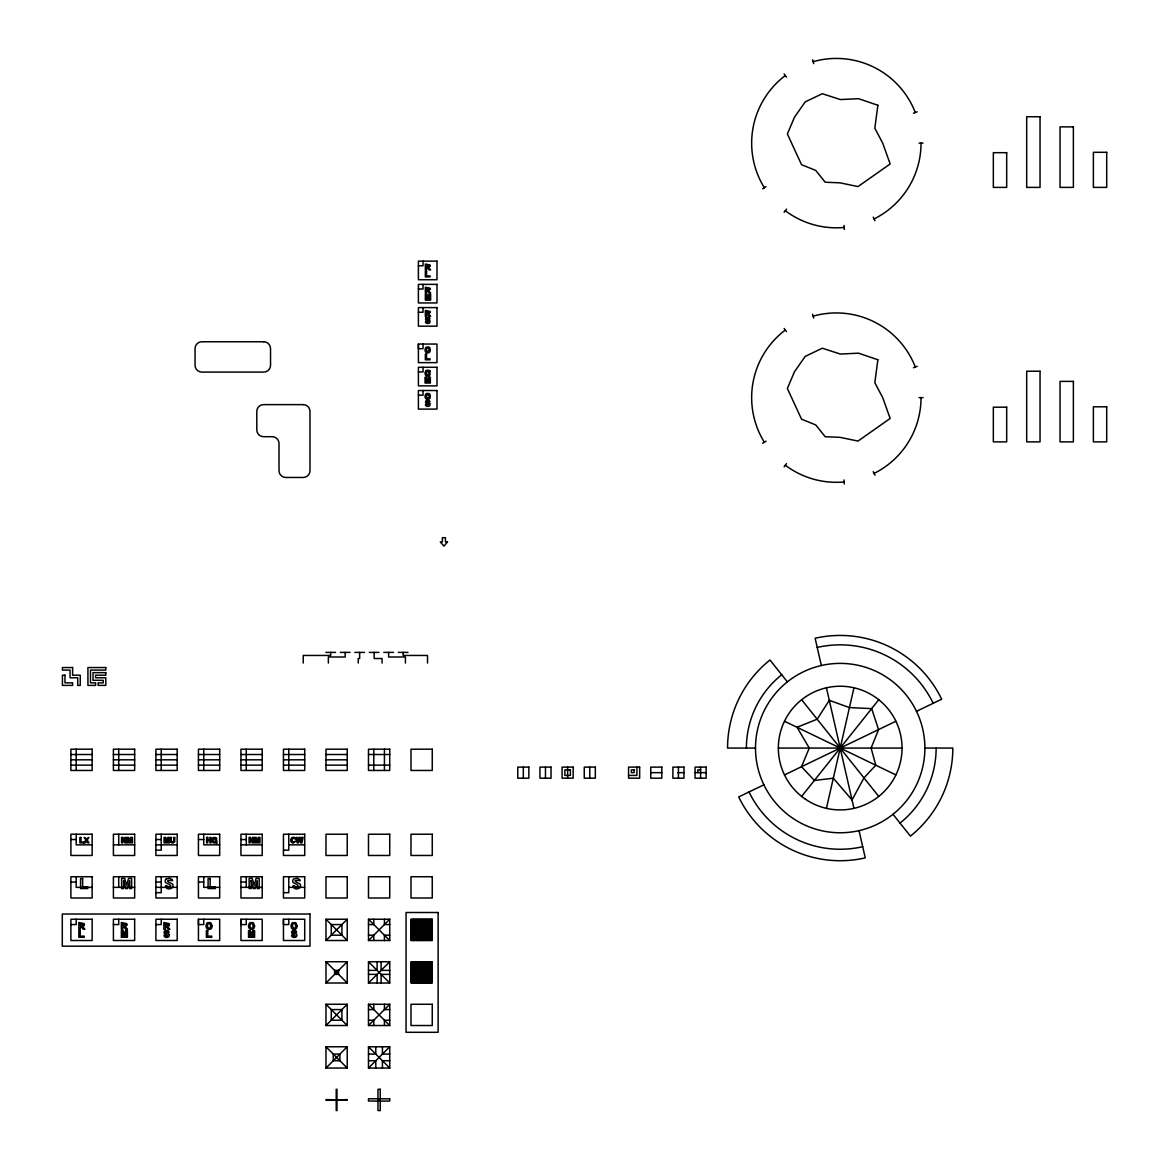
<?xml version="1.0" encoding="UTF-8"?>
<svg xmlns="http://www.w3.org/2000/svg" width="1169" height="1169" viewBox="0 0 1169 1169"><rect width="100%" height="100%" fill="white"/><g stroke="black" fill="none" stroke-linecap="round" stroke-linejoin="round"><path stroke-width="1.5" d="M198.438 919.243L198.438 940.504L219.684 940.504L219.684 919.243L198.438 919.243L198.438 924.562L203.742 924.562L203.742 919.243M240.946 919.243L240.946 940.504L262.207 940.504L262.207 919.243L240.946 919.243L240.946 924.562L246.264 924.562L246.264 919.243M283.453 919.243L283.453 940.504L304.714 940.504L304.714 919.243L283.453 919.243L283.453 924.562L288.772 924.562L288.772 919.243M418.4 344.051L418.4 362.638L436.987 362.638L436.987 344.051L418.4 344.051L418.4 348.698L423.046 348.698L423.046 344.051M826.425 808.349L853.954 687.796M425.808 318.158L425.589 318.669A1.71 1.71 0 0 0 425.589 319.342A1.549 1.549 0 0 0 425.984 320.087L428.891 321.563L426.743 322.03A1.87 1.87 0 0 1 426.48 321.343C424.172 321.007 426.13 323.813 427.489 323.477A4.544 4.544 0 0 0 428.307 323.448A3.288 3.288 0 0 0 428.775 323.36A1.783 1.783 0 0 0 429.827 322.6L430.06 321.139A1.593 1.593 0 0 0 429.885 320.73L429.754 320.54A1.637 1.637 0 0 0 429.228 320.145L426.743 318.757L429.914 318.976A1.724 1.724 0 0 0 429.023 317.647L428.205 317.383A3.843 3.843 0 0 0 427.372 317.369L426.32 317.69M172.515 887.256L172.647 887.066A2.338 2.338 0 0 0 172.954 886.277L172.924 884.758A2.733 2.733 0 0 0 172.632 884.042C163.309 879.892 168.804 880.14 172.632 880.725A2.879 2.879 0 0 0 172.121 879.585L169.739 878.299L166.509 878.825M300.053 887.256L300.17 887.066A2.338 2.338 0 0 0 300.491 886.277L300.462 884.758A2.733 2.733 0 0 0 300.17 884.042C290.847 879.892 296.341 880.14 300.17 880.725A2.879 2.879 0 0 0 299.644 879.585L297.277 878.299L294.047 878.825A2.82 2.82 0 0 0 293.185 879.629A2.44 2.44 0 0 0 292.761 880.695A2.937 2.937 0 0 0 292.805 881.674A2.601 2.601 0 0 0 293.273 882.712C295.699 883.706 301.573 886.613 295.669 886.891C290.745 882.259 293.2 891.158 298.504 888.469A2.996 2.996 0 0 0 300.053 887.256M784.107 212.305L786.518 209.119M784.107 466.811L786.518 463.611M801.642 796.41L878.737 699.734M325.976 940.504L347.222 919.243L325.976 919.243L325.976 940.504L347.222 940.504L347.222 919.243M325.976 983.012L347.222 961.751L325.976 961.751L325.976 983.012L347.222 983.012L347.222 961.751M368.483 940.504L389.73 919.243L389.73 940.504L368.483 940.504L368.483 919.243L389.73 919.243M410.991 920.208L411.956 919.243M410.991 921.713L413.461 919.243M410.991 923.218L414.966 919.243M410.991 924.723L416.471 919.243M410.991 926.228L417.976 919.243M410.991 927.733L419.466 919.243M410.991 929.223L420.972 919.243M410.991 930.729L422.477 919.243M410.991 932.234L423.982 919.243M410.991 933.739L425.487 919.243M410.991 935.244L426.992 919.243M410.991 936.749L428.497 919.243M410.991 938.254L429.987 919.243M410.991 939.744L431.493 919.243M325.976 1025.52L347.222 1004.273L347.222 1025.52L325.976 1025.52L325.976 1004.273L347.222 1004.273M368.483 983.012L389.73 961.751L389.73 983.012L368.483 983.012L368.483 961.751L389.73 961.751M411.751 940.504L432.252 920.003M413.241 940.504L432.252 921.493M414.747 940.504L432.252 922.999M416.252 940.504L432.252 924.504M417.757 940.504L432.252 926.009M419.262 940.504L432.252 927.514M420.767 940.504L432.252 929.019M422.272 940.504L432.252 930.524M423.762 940.504L432.252 932.029M425.268 940.504L432.252 933.52M426.773 940.504L432.252 935.025M428.278 940.504L432.252 936.53M429.783 940.504L432.252 938.035M431.288 940.504L432.252 939.54M410.991 962.73L411.956 961.751M410.991 964.22L413.461 961.751M410.991 965.726L414.966 961.751M410.991 967.231L416.471 961.751M410.991 968.736L417.976 961.751M410.991 970.241L419.466 961.751M410.991 971.746L420.972 961.751M410.991 973.251L422.477 961.751M410.991 974.741L423.982 961.751M410.991 976.247L425.487 961.751M410.991 977.752L426.992 961.751M410.991 979.257L428.497 961.751M410.991 980.762L429.987 961.751M410.991 982.267L431.493 961.751M325.976 1068.042L347.222 1046.781L347.222 1068.042L325.976 1068.042L325.976 1046.781L347.222 1046.781M368.483 1025.52L389.73 1004.273L389.73 1025.52L368.483 1025.52L368.483 1004.273L389.73 1004.273M411.751 983.012L432.252 962.511M413.241 983.012L432.252 964.016M414.747 983.012L432.252 965.521M416.252 983.012L432.252 967.011M417.757 983.012L432.252 968.516M419.262 983.012L432.252 970.022M420.767 983.012L432.252 971.527M422.272 983.012L432.252 973.032M423.762 983.012L432.252 974.537M425.268 983.012L432.252 976.042M426.773 983.012L432.252 977.547M428.278 983.012L432.252 979.037M429.783 983.012L432.252 980.543M431.288 983.012L432.252 982.048M336.219 1100.292L347.222 1099.547L347.222 1100.292L325.976 1099.547L325.976 1100.292L336.219 1100.292L336.219 1110.55L336.979 1110.55L336.979 1100.292M368.483 1068.042L389.73 1046.781L389.73 1068.042L368.483 1068.042L368.483 1046.781L389.73 1046.781M762.641 188.764L766.046 186.66M762.641 443.256L766.046 441.151M164.99 930.787L166.173 930.407A4.398 4.398 0 0 1 167.138 930.436L168.088 930.729A1.973 1.973 0 0 1 169.081 932.263L165.545 931.898L168.307 933.593A1.87 1.87 0 0 1 169.3 934.835M763.883 784.823L738.706 796.937A112.633 112.633 0 0 0 865.25 857.885L859.04 830.633M784.487 774.901L895.892 721.244M916.496 711.322L941.673 699.208A112.633 112.633 0 0 0 815.129 638.259L821.339 665.497M913.457 113.261L917.183 111.815M913.457 367.753L917.183 366.306M167.62 937.304L167.795 937.26A2.031 2.031 0 0 0 168.994 936.413A1.593 1.593 0 0 0 169.286 935.755L169.257 934.732M295.158 937.304L295.333 937.26A2.031 2.031 0 0 0 296.531 936.413A1.593 1.593 0 0 0 296.824 935.755L296.794 934.732A1.827 1.827 0 0 0 296.605 934.25L296.444 934.046A1.87 1.87 0 0 0 295.845 933.593L293.01 932L296.634 932.263A1.973 1.973 0 0 0 295.625 930.729L294.676 930.436A4.398 4.398 0 0 0 293.711 930.407L292.528 930.787A1.753 1.753 0 0 0 291.665 932.102A1.958 1.958 0 0 0 291.695 932.672A1.753 1.753 0 0 0 292.002 933.373C294.559 933.812 297.087 936.91 293.01 935.755A2.133 2.133 0 0 1 292.703 934.966C290.073 934.586 292.308 937.786 293.857 937.392A5.202 5.202 0 0 0 294.793 937.377M292.966 838.275L291.87 840.131L292.937 842.016M293.229 842.031L295.552 841.212L293.682 842.966A3.346 3.346 0 0 1 292.995 842.981L292.484 842.893A2.192 2.192 0 0 1 291.841 842.571A2.528 2.528 0 0 1 290.92 841.344L290.745 840.511A4.603 4.603 0 0 1 290.789 839.547L291.636 837.881A2.47 2.47 0 0 1 292.761 837.34L293.024 837.311A3.069 3.069 0 0 1 293.784 837.34A2.411 2.411 0 0 1 294.968 837.881L295.509 838.904L293.375 838.261M919.039 143.129L923.042 143.129M418.4 265.787L423.046 265.787L423.046 261.14M418.4 289.021L423.046 289.021L423.046 284.374M418.4 312.24L423.046 312.24L423.046 307.593M418.4 371.932L423.046 371.932L423.046 367.285M418.4 395.166L423.046 395.166L423.046 390.519M919.039 397.621L923.042 397.621M325.83 652.39L335.532 652.39M340.311 652.39L350.028 652.39M354.791 652.39L364.509 652.39M369.287 652.39L378.99 652.39M383.768 652.39L393.485 652.39M398.264 652.39L407.966 652.39M755.495 748.072L727.556 748.072A112.633 112.633 0 0 1 769.962 660.017L787.38 681.863M778.364 748.072L902.015 748.072M924.884 748.072A84.694 84.694 0 0 1 797.842 821.412A84.694 84.694 0 0 1 797.842 674.732A84.694 84.694 0 0 1 924.884 748.072L952.823 748.072A112.633 112.633 0 0 1 910.417 836.127L892.999 814.282M70.9 754.516L92.146 754.516M113.408 754.516L134.669 754.516M155.915 754.516L177.177 754.516M198.438 754.516L219.684 754.516M240.946 754.516L262.207 754.516M283.453 754.516L304.714 754.516M325.976 754.516L347.222 754.516M368.483 754.516L389.73 754.516M70.9 759.821L92.146 759.821M113.408 759.821L134.669 759.821M155.915 759.821L177.177 759.821M198.438 759.821L219.684 759.821M240.946 759.821L262.207 759.821M283.453 759.821L304.714 759.821M325.976 759.821L347.222 759.821M70.9 765.14L92.146 765.14M113.408 765.14L134.669 765.14M155.915 765.14L177.177 765.14M198.438 765.14L219.684 765.14M240.946 765.14L262.207 765.14M283.453 765.14L304.714 765.14M325.976 765.14L347.222 765.14M368.483 765.14L389.73 765.14M700.596 769.874L697.82 769.874L697.82 772.651M650.738 772.651L661.815 772.651M677.64 772.651L683.967 772.651M695.058 772.651L706.134 772.651M628.571 775.427L636.886 775.427L636.886 767.112M70.9 839.532L76.204 839.532M155.915 839.532L161.234 839.532M198.438 839.532L203.742 839.532M240.946 839.532L246.264 839.532M92.146 844.851L76.204 844.851L76.204 834.228M113.408 844.851L134.669 844.851M155.915 844.851L177.177 844.851M219.684 844.851L203.742 844.851L203.742 834.228M240.946 844.851L262.207 844.851M288.772 844.851L304.714 844.851M155.915 850.17L161.234 850.17L161.234 834.228M283.453 850.17L288.772 850.17L288.772 834.228M70.9 882.054L76.204 882.054M155.915 882.054L161.234 882.054M198.438 882.054L203.742 882.054M240.946 882.054L246.264 882.054M92.146 887.359L76.204 887.359L76.204 876.735M113.408 887.359L134.669 887.359M155.915 887.359L177.177 887.359M219.684 887.359L203.742 887.359L203.742 876.735M240.946 887.359L262.207 887.359M288.772 887.359L304.714 887.359M155.915 892.678L161.234 892.678L161.234 876.735M283.453 892.678L288.772 892.678L288.772 876.735M70.9 924.562L76.204 924.562L76.204 919.243M113.408 924.562L118.727 924.562L118.727 919.243M155.915 924.562L161.234 924.562L161.234 919.243M368.483 924.562L373.788 924.562L373.788 919.243M389.73 924.562L384.426 924.562L384.426 919.243M368.483 935.185L373.788 935.185L373.788 940.504M389.73 935.185L384.426 935.185L384.426 940.504M368.483 970.387L377.119 970.387L377.119 961.751M389.73 970.387L381.109 970.387L381.109 961.751M368.483 974.376L377.119 974.376L377.119 983.012M389.73 974.376L381.109 974.376L381.109 983.012M368.483 1009.578L373.788 1009.578L373.788 1004.273M389.73 1009.578L384.426 1009.578L384.426 1004.273M368.483 1020.216L373.788 1020.216L373.788 1025.52M389.73 1020.216L384.426 1020.216L384.426 1025.52M368.483 1054.087L375.79 1054.087L375.79 1046.781M389.73 1054.087L382.424 1054.087L382.424 1046.781M368.483 1060.736L375.79 1060.736L375.79 1068.042M389.73 1060.736L382.424 1060.736L382.424 1068.042M377.982 1099.927L380.232 1099.927M429.228 403.057L426.743 401.668L429.914 401.902A1.724 1.724 0 0 0 429.023 400.558L428.205 400.309A3.843 3.843 0 0 0 427.372 400.28L426.32 400.602A1.637 1.637 0 0 0 425.808 401.069L425.589 401.595A1.71 1.71 0 0 0 425.589 402.268A1.534 1.534 0 0 0 425.867 402.867L428.891 404.474L426.743 404.956A1.87 1.87 0 0 1 426.48 404.269C424.172 403.933 426.13 406.739 427.489 406.388A4.559 4.559 0 0 0 428.307 406.374A3.288 3.288 0 0 0 428.775 406.271A1.783 1.783 0 0 0 429.827 405.526L430.06 404.065A1.593 1.593 0 0 0 429.885 403.641L429.754 403.466M784.487 721.244L895.892 774.901M368.483 919.243L389.73 940.504M325.976 919.243L347.222 940.504M368.483 961.751L389.73 983.012M325.976 961.751L347.222 983.012M368.483 1004.273L389.73 1025.52M325.976 1004.273L347.222 1025.52M368.483 1046.781L389.73 1068.042M325.976 1046.781L347.222 1068.042M801.642 699.734L878.737 796.41M784.107 73.939L786.518 77.139M784.107 328.445L786.518 331.631M873.199 217.142L874.982 220.722M873.199 471.648L874.982 475.228M429.929 371.304L430.046 374.664A2.645 2.645 0 0 1 429.418 375.556A2.206 2.206 0 0 1 428.526 376.067L426.86 376.067A2.28 2.28 0 0 1 425.764 375.366A2.689 2.689 0 0 1 425.326 374.664L425.048 373.495A6.166 6.166 0 0 1 425.078 372.502L425.794 370.807A2.762 2.762 0 0 1 426.524 370.266L428.76 370.237A2.265 2.265 0 0 1 429.607 370.851M295.552 924.474L295.552 927.324A1.637 1.637 0 0 1 293.901 928.215L292.557 927.134L292.615 924.474A1.607 1.607 0 0 1 292.951 924.021A1.593 1.593 0 0 1 295.319 924.153M253.03 924.474L253.03 927.324A1.637 1.637 0 0 1 251.393 928.215L250.034 927.134L250.108 924.474A1.607 1.607 0 0 1 250.444 924.021A1.593 1.593 0 0 1 252.796 924.153M210.522 924.474L210.522 927.324A1.637 1.637 0 0 1 208.871 928.215L207.527 927.134L207.6 924.474A1.607 1.607 0 0 1 207.921 924.021A1.593 1.593 0 0 1 210.493 924.474M812.616 59.736L813.712 63.594M812.616 314.242L813.712 318.1M826.425 687.796L853.954 808.349M843.974 225.456L844.339 229.445M843.974 479.962L844.339 483.951M700.596 767.112L700.596 778.189M678.429 767.112L678.429 778.189M589.79 767.112L589.79 778.189M567.637 767.112L567.637 778.189M545.47 767.112L545.47 778.189M523.317 767.112L523.317 778.189M427.518 663.057L427.518 655.444L403.115 655.444L403.115 652.39M405.424 663.057L405.424 656.993L388.619 656.993L388.619 652.39M384.426 749.197L384.426 770.459M382.058 663.057L382.058 658.527L374.138 658.527L374.138 652.39M379.107 1098.787L379.107 1101.052M373.788 749.197L373.788 770.459M359.657 652.39L359.657 658.527L358.24 658.527L358.24 663.057M345.162 652.39L345.162 656.993L328.357 656.993L328.357 663.057M336.979 1099.547L336.979 1089.289L336.219 1089.289L336.219 1099.547M330.681 652.39L330.681 655.444L303.239 655.444L303.239 663.057M288.772 749.197L288.772 770.459M246.264 749.197L246.264 770.459M246.264 834.228L246.264 844.851M246.264 876.735L246.264 887.359M203.742 749.197L203.742 770.459M161.234 749.197L161.234 770.459M118.727 749.197L118.727 770.459M118.727 834.228L118.727 844.851M118.727 876.735L118.727 887.359M76.204 749.197L76.204 770.459M429.125 402.94A1.783 1.783 0 0 1 429.695 403.393M429.9 370.894A2.762 2.762 0 0 1 430.25 371.391M425.867 318.026A1.71 1.71 0 0 1 426.393 317.53M921.04 143.129A84.694 84.694 0 0 1 874.091 218.939M844.164 227.458A84.694 84.694 0 0 1 785.305 210.712M764.336 187.712A84.694 84.694 0 0 1 785.305 75.547M813.171 61.665A84.694 84.694 0 0 1 915.312 112.531M921.04 397.621A84.694 84.694 0 0 1 874.091 473.43M844.164 481.949A84.694 84.694 0 0 1 785.305 465.204M764.336 442.203A84.694 84.694 0 0 1 785.305 330.038M813.171 316.171A84.694 84.694 0 0 1 915.312 367.037M746.406 748.072A93.783 93.783 0 0 1 781.725 674.747M862.707 846.707A101.177 101.177 0 0 1 749.037 791.968M936.135 748.072A95.946 95.946 0 0 1 900.013 823.093M817.219 647.436A103.223 103.223 0 0 1 933.183 703.285M167.255 937.377A5.202 5.202 0 0 1 166.319 937.392C164.771 937.786 162.535 934.586 165.165 934.966A2.133 2.133 0 0 0 165.472 935.755C169.461 937.056 167.021 933.841 164.464 933.373A1.753 1.753 0 0 1 164.157 932.672A1.958 1.958 0 0 1 164.128 932.029A1.622 1.622 0 0 1 164.405 931.313M172.515 887.256A2.996 2.996 0 0 1 170.966 888.469C165.472 890.983 163.295 882.361 168.321 886.935C174.079 886.35 167.941 883.779 165.735 882.712A2.601 2.601 0 0 1 165.267 881.674A2.937 2.937 0 0 1 165.224 880.695A2.44 2.44 0 0 1 165.633 879.629M165.735 879.409A2.937 2.937 0 0 1 166.641 878.562M122.57 932.014L122.526 937.275L121.357 937.275L121.357 930.612L123.213 930.612L124.396 935.171L125.536 930.612L127.392 930.612L127.392 937.275L126.223 937.275L126.223 932.014L124.922 937.275L123.826 937.275L122.57 932.014M123.636 880.578L123.578 888.572L121.62 888.572L121.62 878.43L124.703 878.43L126.661 885.357L128.546 878.43L131.629 878.43L131.629 888.572L129.686 888.572L129.686 880.578L127.538 888.572L125.711 888.572L123.636 880.578M128.093 838.553L128.064 842.893L126.997 842.893L126.997 837.399L128.678 837.399L129.73 841.154L130.753 837.399L132.418 837.399L132.418 842.893L131.366 842.893L131.366 838.553L130.212 842.893L129.218 842.893L128.093 838.553M165.15 838.553L165.121 842.893L164.055 842.893L164.055 837.399L165.735 837.399L166.787 841.154L167.81 837.399L169.476 837.399L169.476 842.893L168.424 842.893L168.424 838.553L167.269 842.893L166.276 842.893L165.15 838.553M173.743 840.467C173.67 844.456 169.037 839.605 171.624 837.399L170.499 837.399L170.601 841.724A2.586 2.586 0 0 0 170.908 842.338L172.062 842.951A4.676 4.676 0 0 0 173.07 842.981L174.722 841.899L174.868 837.399L173.743 837.399L173.743 840.467M249.771 932.014L249.728 937.275L248.544 937.275L248.544 930.612L250.414 930.612L251.598 935.171L252.738 930.612L254.594 930.612L254.594 937.275L253.41 937.275L253.41 932.014L252.124 937.275L251.028 937.275L249.771 932.014M251.174 880.578L251.116 888.572L249.158 888.572L249.158 878.43L252.241 878.43L254.199 885.357L256.084 878.43L259.167 878.43L259.167 888.572L257.224 888.572L257.224 880.578L255.076 888.572L253.249 888.572L251.174 880.578M255.631 838.553L255.587 842.893L254.535 842.893L254.535 837.399L256.201 837.399L257.268 841.154L258.291 837.399L259.956 837.399L259.956 842.893L258.904 842.893L258.904 838.553L257.735 842.893L256.756 842.893L255.631 838.553M426.407 295.538L426.364 300.141L425.341 300.141L425.341 294.296L426.963 294.296L428 298.285L428.994 294.296L430.63 294.296L430.63 300.141L429.593 300.141L429.593 295.538L428.468 300.141L427.503 300.141L426.407 295.538M426.115 378.449L426.071 383.052L425.048 383.052L425.048 377.222L426.67 377.222L427.708 381.211L428.702 377.222L430.324 377.222L430.324 383.052L429.301 383.052L429.301 378.449L428.175 383.052L427.211 383.052L426.115 378.449M426.188 349.619L427.372 351.884L429.169 350.349A4.544 4.544 0 0 0 429.184 349.619L427.693 347.836L426.188 349.619M426.188 372.853L427.372 375.103L429.169 373.583A4.53 4.53 0 0 0 429.184 372.853L427.693 371.07L426.188 372.853M426.188 396.086L427.518 398.366A1.534 1.534 0 0 0 428.015 398.337L429.169 396.802A4.544 4.544 0 0 0 429.184 396.086L427.693 394.304L426.188 396.086M213.05 839.897C214.877 846.794 217.712 834.871 213.05 839.897M212.086 925.921L211.764 927.689A3.025 3.025 0 0 1 211.048 928.697A2.513 2.513 0 0 1 210.025 929.282L207.834 929.18A2.586 2.586 0 0 1 206.869 928.478A3.069 3.069 0 0 1 206.358 927.689L206.051 926.345A7.043 7.043 0 0 1 206.08 925.22L206.898 923.276A3.156 3.156 0 0 1 207.731 922.648L210.288 922.619A2.557 2.557 0 0 1 211.048 923.101L212.086 925.921M254.594 925.921L254.272 927.689A3.025 3.025 0 0 1 253.556 928.697A2.513 2.513 0 0 1 252.533 929.282L250.341 929.18A2.586 2.586 0 0 1 249.377 928.478A3.083 3.083 0 0 1 248.865 927.689L248.559 926.345A7.043 7.043 0 0 1 248.588 925.22L249.406 923.276A3.156 3.156 0 0 1 250.239 922.648L252.811 922.619A2.557 2.557 0 0 1 253.556 923.101L254.594 925.921M297.101 925.921L296.78 927.689A3.025 3.025 0 0 1 296.064 928.697A2.513 2.513 0 0 1 295.056 929.282L292.849 929.18A2.586 2.586 0 0 1 291.885 928.478A3.083 3.083 0 0 1 291.388 927.689L291.081 926.345A7.043 7.043 0 0 1 291.096 925.22L291.929 923.276A3.156 3.156 0 0 1 292.747 922.648L295.319 922.619A2.557 2.557 0 0 1 296.064 923.101L297.101 925.921M430.324 349.896L430.046 351.431A2.645 2.645 0 0 1 429.418 352.322A2.206 2.206 0 0 1 428.526 352.833L426.86 352.833A2.28 2.28 0 0 1 425.764 352.132A2.689 2.689 0 0 1 425.326 351.431L425.048 350.262A6.181 6.181 0 0 1 425.078 349.268L425.794 347.573A2.762 2.762 0 0 1 426.524 347.032L428.76 347.003A2.25 2.25 0 0 1 429.607 347.617A2.499 2.499 0 0 1 429.929 348.07L430.324 349.896M430.324 396.364L430.046 397.898A2.645 2.645 0 0 1 429.418 398.79A2.206 2.206 0 0 1 428.526 399.301L426.86 399.301A2.28 2.28 0 0 1 425.764 398.6A2.689 2.689 0 0 1 425.326 397.898L425.048 396.729A6.166 6.166 0 0 1 425.078 395.736L425.794 394.041A2.762 2.762 0 0 1 426.524 393.5L428.76 393.471A2.25 2.25 0 0 1 429.607 394.085A2.499 2.499 0 0 1 429.929 394.537L430.324 396.364M211.94 839.824L212.641 842.235A2.236 2.236 0 0 0 213.489 842.805L214.906 842.981A2.323 2.323 0 0 0 215.739 842.761L216.966 843.433L216.499 842.177A2.455 2.455 0 0 0 216.879 841.563L216.455 838.041A2.002 2.002 0 0 0 215.87 837.589L213.474 837.486A2.25 2.25 0 0 0 212.641 838.041A2.426 2.426 0 0 0 212.203 838.699L211.94 839.824M426.743 927.631L424.975 931.021L419.773 931.591L419.773 936.311L417.201 936.311L417.201 923.831L424.771 924.182A3.449 3.449 0 0 1 426.057 925.22A3.054 3.054 0 0 1 426.364 925.731L426.743 927.631M82.955 924.489L80.223 925.38L80.223 923.656L82.955 924.489M125.463 924.489L122.73 925.38L122.73 923.656L125.463 924.489M167.971 924.489L165.253 925.38L165.253 923.656L167.971 924.489M428.935 265.728L426.553 266.488L426.553 264.983L428.935 265.728M428.935 288.962L426.553 289.722L426.553 288.217L428.935 288.962M428.935 312.196L426.553 312.956L426.553 311.451L428.935 312.196M424.186 927.704L424.172 927.981A1.476 1.476 0 0 1 423.47 929.077L419.773 929.487L419.773 925.921L423.076 926.082L424.186 927.704M877.875 105.268L874.821 128.225L882.712 143.129L890.15 163.967L857.988 186.587L840.029 182.832L825.212 182.232L815.728 170.426L801.539 164.668L787.365 133.967L794.496 117.221L805.207 101.893L822.289 93.71L840.379 99.57L858.484 98.664L877.875 105.268M877.875 359.774L874.821 382.716L882.712 397.621L890.15 418.473L857.988 441.078L840.029 437.338L825.212 436.738L815.728 424.917L801.539 419.174L787.365 388.473L794.496 371.713L805.207 356.399L822.289 348.216L840.379 354.061L858.484 353.17L877.875 359.774M84.314 924.767L84.241 925.103A1.578 1.578 0 0 1 83.671 925.906L82.575 926.301L84.884 929.282L83.247 929.282L81.187 926.549A2.645 2.645 0 0 0 80.515 926.462L80.223 929.282L78.834 929.282L78.834 922.516L84.183 923.598A1.827 1.827 0 0 1 84.314 924.124A2.586 2.586 0 0 1 84.314 924.767M126.822 924.767L126.749 925.103A1.578 1.578 0 0 1 126.179 925.906L125.083 926.301L127.392 929.282L125.755 929.282L123.695 926.549A2.645 2.645 0 0 0 123.023 926.462L122.73 929.282L121.357 929.282L121.357 922.516L126.69 923.598A1.827 1.827 0 0 1 126.836 924.124A2.586 2.586 0 0 1 126.822 924.767M169.344 924.767L169.257 925.103A1.578 1.578 0 0 1 168.687 925.906L167.605 926.301L169.914 929.282L168.278 929.282L166.305 926.593A2.645 2.645 0 0 0 165.545 926.462L165.253 929.282L163.865 929.282L163.865 922.516L169.198 923.598A1.827 1.827 0 0 1 169.344 924.124A2.586 2.586 0 0 1 169.344 924.767M430.119 265.962L428.599 267.306L430.63 269.907L429.198 269.907L427.474 267.555A2.323 2.323 0 0 0 426.802 267.453L426.553 269.907L425.341 269.907L425.341 264.004L430.002 264.939A1.695 1.695 0 0 1 430.134 265.407A2.265 2.265 0 0 1 430.119 265.962M430.119 289.196L428.599 290.54L430.63 293.141L429.198 293.141L427.474 290.789A2.309 2.309 0 0 0 426.802 290.686L426.553 293.141L425.341 293.141L425.341 287.238L430.002 288.173A1.695 1.695 0 0 1 430.134 288.641A2.265 2.265 0 0 1 430.119 289.196M430.119 312.43L428.599 313.774L430.63 316.375L429.198 316.375L427.474 314.023A2.309 2.309 0 0 0 426.802 313.92L426.553 316.375L425.341 316.375L425.341 310.457L430.002 311.407A1.695 1.695 0 0 1 430.134 311.875A2.265 2.265 0 0 1 430.119 312.43M301.953 837.399L301.207 841.256L300.258 837.399L298.884 837.399L297.861 841.183L297.087 837.399L295.918 837.399L297.145 842.893L298.373 842.893L299.542 838.801L300.565 842.893L301.923 842.893L303.122 837.399L301.953 837.399M878.577 729.588L871.11 748.072L875.786 765.213L863.964 777.896L852.026 799.947L833.307 778.218L814.369 780.454L801.51 766.703L809.269 748.072L797.039 727.293L817.16 719.198L829.289 700.319L849.425 707.596L871.65 708.619L878.577 729.588M85.848 839.985L84.007 842.893L85.337 842.893L86.535 841.008L87.733 842.893L89.063 842.893L87.178 839.985L88.859 837.399L86.535 838.962L84.212 837.399L85.848 839.985M447.508 541.963L443.913 546.128L440.318 541.963L442.379 541.963L442.379 537.696L445.447 537.696L445.447 541.963L447.508 541.963M1040.03 116.739L1026.689 116.739L1026.689 187.391L1040.03 187.391L1040.03 116.739M1073.376 126.88L1060.035 126.88L1060.035 187.391L1073.376 187.391L1073.376 126.88M1106.707 152.306L1093.38 152.306L1093.38 187.391L1106.707 187.391L1106.707 152.306M1006.684 152.686L993.343 152.686L993.343 187.391L1006.684 187.391L1006.684 152.686M436.987 261.14L418.4 261.14L418.4 279.727L436.987 279.727L436.987 261.14M426.553 271.062L425.341 271.062L425.341 276.907L430.075 276.907L430.075 275.913L426.553 275.913L426.553 271.062M436.987 284.374L418.4 284.374L418.4 302.946L436.987 302.946L436.987 284.374M436.987 307.593L418.4 307.593L418.4 326.18L436.987 326.18L436.987 307.593M263.726 341.757L201.872 341.757A6.795 6.795 0 0 0 195.062 348.567L195.062 365.298A6.795 6.795 0 0 0 201.872 372.093L263.726 372.093A6.795 6.795 0 0 0 270.536 365.298L270.536 348.567A6.795 6.795 0 0 0 263.726 341.757M426.553 353.988L425.341 353.988L425.341 359.818L430.075 359.818L430.075 358.839L426.553 358.839L426.553 353.988M436.987 367.285L418.4 367.285L418.4 385.872L436.987 385.872L436.987 367.285M1040.03 371.231L1026.689 371.231L1026.689 441.882L1040.03 441.882L1040.03 371.231M1073.376 381.386L1060.035 381.386L1060.035 441.882L1073.376 441.882L1073.376 381.386M436.987 390.519L418.4 390.519L418.4 409.106L436.987 409.106L436.987 390.519M303.18 404.62L263.61 404.62A6.795 6.795 0 0 0 256.8 411.415L256.8 429.9A6.795 6.795 0 0 0 263.61 436.695L272.202 436.695A6.795 6.795 0 0 1 279.011 443.489L279.011 470.669A6.795 6.795 0 0 0 285.806 477.463L303.18 477.463A6.795 6.795 0 0 0 309.99 470.669L309.99 411.415A6.795 6.795 0 0 0 303.18 404.62M1106.707 406.797L1093.38 406.797L1093.38 441.882L1106.707 441.882L1106.707 406.797M1006.684 407.192L993.343 407.192L993.343 441.882L1006.684 441.882L1006.684 407.192M72.624 667.543L62.425 667.543L62.425 670.1L70.067 670.1L70.067 677.757L77.724 677.757L77.724 685.399L80.266 685.399L80.266 675.2L72.624 675.2L72.624 667.543M105.78 667.543L87.923 667.543L87.923 685.399L95.58 685.399L95.58 682.857L90.481 682.857L90.481 670.1L105.78 670.1L105.78 667.543M105.78 672.657L93.023 672.657L93.023 680.3L103.223 680.3L103.223 682.857L98.123 682.857L98.123 685.399L105.78 685.399L105.78 677.757L95.58 677.757L95.58 675.2L105.78 675.2L105.78 672.657M64.967 675.2L62.425 675.2L62.425 685.399L72.624 685.399L72.624 682.857L64.967 682.857L64.967 675.2M92.146 749.197L70.9 749.197L70.9 770.459L92.146 770.459L92.146 749.197M134.669 749.197L113.408 749.197L113.408 770.459L134.669 770.459L134.669 749.197M177.177 749.197L155.915 749.197L155.915 770.459L177.177 770.459L177.177 749.197M219.684 749.197L198.438 749.197L198.438 770.459L219.684 770.459L219.684 749.197M262.207 749.197L240.946 749.197L240.946 770.459L262.207 770.459L262.207 749.197M304.714 749.197L283.453 749.197L283.453 770.459L304.714 770.459L304.714 749.197M347.222 749.197L325.976 749.197L325.976 770.459L347.222 770.459L347.222 749.197M389.73 749.197L368.483 749.197L368.483 770.459L389.73 770.459L389.73 749.197M432.252 749.197L410.991 749.197L410.991 770.459L432.252 770.459L432.252 749.197M528.856 767.112L517.779 767.112L517.779 778.189L528.856 778.189L528.856 767.112M551.023 767.112L539.932 767.112L539.932 778.189L551.023 778.189L551.023 767.112M573.175 767.112L562.099 767.112L562.099 778.189L573.175 778.189L573.175 767.112M595.328 767.112L584.252 767.112L584.252 778.189L595.328 778.189L595.328 767.112M639.648 767.112L628.571 767.112L628.571 778.189L639.648 778.189L639.648 767.112M661.815 767.112L650.738 767.112L650.738 778.189L661.815 778.189L661.815 767.112M683.967 767.112L672.891 767.112L672.891 778.189L683.967 778.189L683.967 767.112M706.134 767.112L695.058 767.112L695.058 778.189L706.134 778.189L706.134 767.112M570.399 769.874L564.861 769.874L564.861 775.427L570.399 775.427L570.399 769.874M634.109 769.874L631.348 769.874L631.348 772.651L634.109 772.651L634.109 769.874M92.146 834.228L70.9 834.228L70.9 855.474L92.146 855.474L92.146 834.228M134.669 834.228L113.408 834.228L113.408 855.474L134.669 855.474L134.669 834.228M177.177 834.228L155.915 834.228L155.915 855.474L177.177 855.474L177.177 834.228M219.684 834.228L198.438 834.228L198.438 855.474L219.684 855.474L219.684 834.228M262.207 834.228L240.946 834.228L240.946 855.474L262.207 855.474L262.207 834.228M304.714 834.228L283.453 834.228L283.453 855.474L304.714 855.474L304.714 834.228M347.222 834.228L325.976 834.228L325.976 855.474L347.222 855.474L347.222 834.228M389.73 834.228L368.483 834.228L368.483 855.474L389.73 855.474L389.73 834.228M432.252 834.228L410.991 834.228L410.991 855.474L432.252 855.474L432.252 834.228M80.982 837.472L79.857 837.472L79.857 842.893L83.744 842.893L83.744 841.972L80.982 841.972L80.982 837.472M122.643 837.399L121.547 837.399L121.547 842.893L122.599 842.893L122.599 839.342L124.791 842.893L125.916 842.893L125.916 837.399L124.849 837.399L124.849 840.979L122.643 837.399M207.731 837.399L206.606 837.399L206.606 842.893L207.731 842.893L207.731 840.467L209.909 840.467L209.909 842.893L211.034 842.893L211.034 837.399L209.909 837.399L209.909 839.547L207.731 839.547L207.731 837.399M250.166 837.399L249.085 837.399L249.085 842.893L250.137 842.893L250.137 839.342L252.314 842.893L253.439 842.893L253.439 837.399L252.387 837.399L252.387 840.979L250.166 837.399M92.146 876.735L70.9 876.735L70.9 897.997L92.146 897.997L92.146 876.735M134.669 876.735L113.408 876.735L113.408 897.997L134.669 897.997L134.669 876.735M177.177 876.735L155.915 876.735L155.915 897.997L177.177 897.997L177.177 876.735M219.684 876.735L198.438 876.735L198.438 897.997L219.684 897.997L219.684 876.735M262.207 876.735L240.946 876.735L240.946 897.997L262.207 897.997L262.207 876.735M304.714 876.735L283.453 876.735L283.453 897.997L304.714 897.997L304.714 876.735M347.222 876.735L325.976 876.735L325.976 897.997L347.222 897.997L347.222 876.735M389.73 876.735L368.483 876.735L368.483 897.997L389.73 897.997L389.73 876.735M432.252 876.735L410.991 876.735L410.991 897.997L432.252 897.997L432.252 876.735M82.634 878.562L80.559 878.562L80.559 888.572L87.733 888.572L87.733 886.876L82.634 886.876L82.634 878.562M210.172 878.562L208.097 878.562L208.097 888.572L215.271 888.572L215.271 886.876L210.172 886.876L210.172 878.562M438.127 912.507L406.052 912.507L406.052 1032.3L438.127 1032.3L438.127 912.507M309.975 914.026L62.293 914.026L62.293 946.189L309.975 946.189L309.975 914.026M92.146 919.243L70.9 919.243L70.9 940.504L92.146 940.504L92.146 919.243M134.669 919.243L113.408 919.243L113.408 940.504L134.669 940.504L134.669 919.243M177.177 919.243L155.915 919.243L155.915 940.504L177.177 940.504L177.177 919.243M432.252 919.243L410.991 919.243L410.991 940.504L432.252 940.504L432.252 919.243M341.918 924.562L331.28 924.562L331.28 935.185L341.918 935.185L341.918 924.562M80.223 930.612L78.834 930.612L78.834 937.275L84.256 937.275L84.256 936.15L80.223 936.15L80.223 930.612M207.761 930.612L206.372 930.612L206.372 937.275L211.794 937.275L211.794 936.15L207.761 936.15L207.761 930.612M432.252 961.751L410.991 961.751L410.991 983.012L432.252 983.012L432.252 961.751M338.586 970.387L334.597 970.387L334.597 974.376L338.586 974.376L338.586 970.387M432.252 1004.273L410.991 1004.273L410.991 1025.52L432.252 1025.52L432.252 1004.273M341.918 1009.578L331.28 1009.578L331.28 1020.216L341.918 1020.216L341.918 1009.578M339.916 1054.087L333.282 1054.087L333.282 1060.736L339.916 1060.736L339.916 1054.087M380.232 1089.289L377.982 1089.289L377.982 1110.55L380.232 1110.55L380.232 1089.289M389.73 1098.787L368.483 1098.787L368.483 1101.052L389.73 1101.052L389.73 1098.787M805.529 799.275A61.825 61.825 0 0 0 901.869 752.485A61.825 61.825 0 0 0 813.171 692.457A61.825 61.825 0 0 0 805.529 799.275"/></g></svg>
